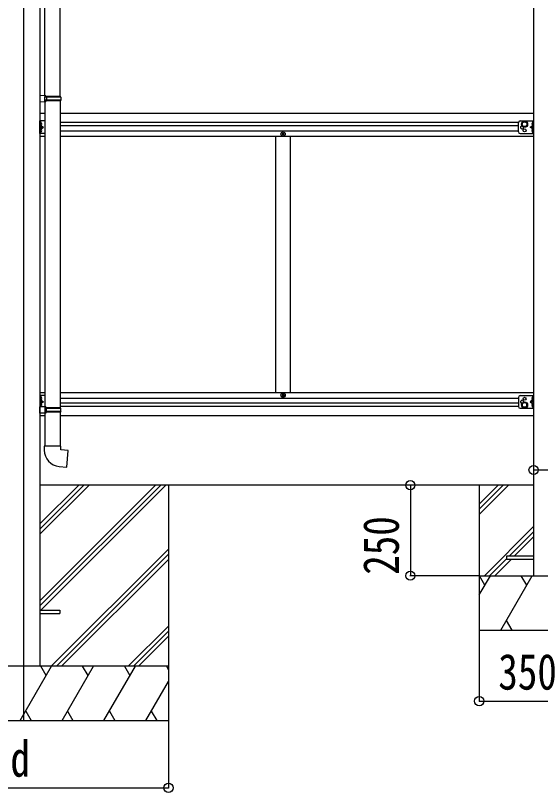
# Model space of a CAD drawing. Units: millimetres, scale not verified. Extents: x -12615 to 12615, y -8910 to 8910.
# Drawn here: x -3775 to -2327, y -5439 to -3294 of the extents above; entities that cross this region are included whole.
import ezdxf
from ezdxf.enums import TextEntityAlignment as Align

# ---------------------------------------------------------------- set-up
doc = ezdxf.new("R2010")
doc.units = ezdxf.units.MM
doc.header["$LTSCALE"] = 40
for name, color, linetype in [('0-3_YKK_12', 2, 'Continuous'), ('0-4_YKK_13', 4, 'Continuous'), ('0-5_YKK_A1', 4, 'Continuous'), ('0-6_YKK_D', 6, 'Continuous')]:
    doc.layers.add(name, color=color, linetype=linetype)
doc.styles.add('ＭＳ ゴシック', font='')
doc.styles.get('ＭＳ ゴシック').set_extended_font_data('MS Gothic')

msp = doc.modelspace()

# ---------------------------------------------------------------- linework, layer by layer
at = {"layer": '0-3_YKK_12'}
msp.add_lwpolyline([(-3752.79, -2066.08), (-3752.79, -4990.49), (-3752.79, -5240.49)], dxfattribs=at)
at = {"layer": '0-4_YKK_13'}
for p, q in [((-3693.59, -3515.11), (-3693.59, -2672.97)), ((-3651.59, -3517.67), (-3651.59, -2670.41)), ((-3691.59, -3515.17), (-3707.59, -3514.7)), ((-3707.59, -3514.7), (-3707.59, -3532.64)), ((-3691.59, -3517.17), (-3693.59, -3517.17)), ((-3650.59, -3517.67), (-3693.59, -3517.67)), ((-3691.59, -3517.17), (-3691.59, -3515.17)), ((-3689.11, -3519.67), (-3688.68, -3517.67)), ((-3649.59, -3519.67), (-3650.59, -3517.67)), ((-3691.59, -3532.17), (-3707.59, -3532.64)), ((-3649.59, -3519.67), (-3693.59, -3519.67)), ((-3649.59, -3527.67), (-3693.59, -3527.67)), ((-3650.59, -3529.67), (-3693.59, -3529.67)), ((-3693.59, -3532.23), (-3693.59, -4374.36)), ((-3691.59, -3532.17), (-3691.59, -3530.17)), ((-3651.59, -3529.67), (-3651.59, -4376.92)), ((-3649.59, -3527.67), (-3650.59, -3529.67)), ((-3649.59, -3519.67), (-3649.59, -3527.67)), ((-3707.59, -3619.99), (-3707.59, -3584.99)), ((-3693.59, -3584.99), (-3707.59, -3584.99)), ((-3705.06, -3592.34), (-3705.67, -3593.49)), ((-3705.06, -3594.63), (-3705.67, -3593.49)), ((-3705.09, -3619.99), (-3705.09, -3584.99)), ((-3705.09, -3588.79), (-3704.8, -3588.79)), ((-3705.09, -3588.79), (-3705.09, -3598.19)), ((-3704.8, -3598.19), (-3705.09, -3598.19)), ((-3705.09, -3602.49), (-3698.09, -3602.49)), ((-3702.98, -3591.34), (-3705, -3592.34)), ((-3702.98, -3595.64), (-3705, -3594.63)), ((-3704.8, -3588.79), (-3704.8, -3598.19)), ((-2387.79, -3614.99), (-2387.79, -3589.99)), ((-2382.79, -3584.99), (-2345.79, -3584.99)), ((-2348.29, -3602.49), (-2355.29, -3602.49)), ((-2350.4, -3591.34), (-2348.38, -3592.34)), ((-2350.4, -3595.64), (-2348.38, -3594.63)), ((-2348.29, -3588.79), (-2348.58, -3588.79)), ((-2348.58, -3588.79), (-2348.58, -3598.19)), ((-2348.58, -3598.19), (-2348.29, -3598.19)), ((-2348.31, -3592.34), (-2347.7, -3593.49)), ((-2348.31, -3594.63), (-2347.7, -3593.49)), ((-2348.29, -3619.99), (-2348.29, -3584.99)), ((-2348.29, -3588.79), (-2348.29, -3598.19)), ((-2345.79, -3619.99), (-2345.79, -3584.99)), ((-3693.59, -3619.99), (-3707.59, -3619.99)), ((-3705.06, -3610.34), (-3705.67, -3611.49)), ((-3705.06, -3612.63), (-3705.67, -3611.49)), ((-3704.8, -3606.79), (-3705.09, -3606.79)), ((-3705.09, -3616.19), (-3705.09, -3606.79)), ((-3705.09, -3616.19), (-3704.8, -3616.19)), ((-3702.98, -3609.34), (-3705, -3610.34)), ((-3702.98, -3613.64), (-3705, -3612.63)), ((-3704.8, -3616.19), (-3704.8, -3606.79)), ((-3038.29, -3621.49), (-3039.29, -3621.49)), ((-2382.79, -3619.99), (-2345.79, -3619.99)), ((-2350.4, -3609.34), (-2348.38, -3610.34)), ((-2350.4, -3613.64), (-2348.38, -3612.63)), ((-2348.58, -3606.79), (-2348.29, -3606.79)), ((-2348.58, -3616.19), (-2348.58, -3606.79)), ((-2348.29, -3616.19), (-2348.58, -3616.19)), ((-2348.31, -3610.34), (-2347.7, -3611.49)), ((-2348.31, -3612.63), (-2347.7, -3611.49)), ((-2348.29, -3616.19), (-2348.29, -3606.79)), ((-3707.59, -4342.99), (-3707.59, -4377.99)), ((-3693.59, -4342.99), (-3707.59, -4342.99)), ((-3705.06, -4350.34), (-3705.67, -4351.49)), ((-3705.06, -4352.63), (-3705.67, -4351.49)), ((-3705.09, -4342.99), (-3705.09, -4374.02)), ((-3705.09, -4346.79), (-3704.8, -4346.79)), ((-3705.09, -4346.79), (-3705.09, -4356.19)), ((-3702.98, -4349.34), (-3705, -4350.34)), ((-3702.98, -4353.64), (-3705, -4352.63)), ((-3704.8, -4346.79), (-3704.8, -4356.19)), ((-3038.29, -4341.49), (-3039.29, -4341.49)), ((-2387.79, -4347.99), (-2387.79, -4372.99)), ((-2382.79, -4342.99), (-2345.79, -4342.99)), ((-2350.4, -4349.34), (-2348.38, -4350.34)), ((-2350.4, -4353.64), (-2348.38, -4352.63)), ((-2348.29, -4346.79), (-2348.58, -4346.79)), ((-2348.58, -4346.79), (-2348.58, -4356.19)), ((-2348.31, -4350.34), (-2347.7, -4351.49)), ((-2348.31, -4352.63), (-2347.7, -4351.49)), ((-2348.29, -4342.99), (-2348.29, -4377.99)), ((-2348.29, -4346.79), (-2348.29, -4356.19)), ((-2345.79, -4342.99), (-2345.79, -4377.99)), ((-3691.59, -4374.42), (-3707.59, -4373.95)), ((-3707.59, -4391.89), (-3707.59, -4373.95)), ((-3705.06, -4368.34), (-3705.67, -4369.49)), ((-3705.06, -4370.63), (-3705.67, -4369.49)), ((-3704.8, -4356.19), (-3705.09, -4356.19)), ((-3705.09, -4360.49), (-3698.09, -4360.49)), ((-3704.8, -4364.79), (-3705.09, -4364.79)), ((-3705.09, -4374.19), (-3705.09, -4364.79)), ((-3705.09, -4374.19), (-3704.8, -4374.19)), ((-3702.98, -4367.34), (-3705, -4368.34)), ((-3702.98, -4371.64), (-3705, -4370.63)), ((-3704.8, -4374.19), (-3704.8, -4364.79)), ((-3691.59, -4374.42), (-3691.59, -4376.42)), ((-2348.29, -4360.49), (-2355.29, -4360.49)), ((-2350.4, -4367.34), (-2348.38, -4368.34)), ((-2350.4, -4371.64), (-2348.38, -4370.63)), ((-2348.58, -4356.19), (-2348.29, -4356.19)), ((-2348.58, -4364.79), (-2348.29, -4364.79)), ((-2348.58, -4374.19), (-2348.58, -4364.79)), ((-2348.29, -4374.19), (-2348.58, -4374.19)), ((-2348.31, -4368.34), (-2347.7, -4369.49)), ((-2348.31, -4370.63), (-2347.7, -4369.49)), ((-2348.29, -4374.19), (-2348.29, -4364.79)), ((-3691.59, -4391.42), (-3707.59, -4391.89)), ((-3650.59, -4376.92), (-3693.59, -4376.92)), ((-3649.59, -4378.92), (-3693.59, -4378.92)), ((-3649.59, -4386.92), (-3693.59, -4386.92)), ((-3650.59, -4388.92), (-3693.59, -4388.92)), ((-3691.59, -4389.42), (-3693.59, -4389.42)), ((-3693.59, -4391.48), (-3693.59, -4482.92)), ((-3691.59, -4389.42), (-3691.59, -4391.42)), ((-3689.11, -4386.92), (-3688.68, -4388.92)), ((-3651.59, -4388.92), (-3651.59, -4482.92)), ((-3649.59, -4378.92), (-3650.59, -4376.92)), ((-3649.59, -4386.92), (-3650.59, -4388.92)), ((-3649.59, -4386.92), (-3649.59, -4378.92)), ((-2382.79, -4377.99), (-2345.79, -4377.99)), ((-3649.59, -4482.92), (-3695.59, -4482.92)), ((-3695.59, -4482.92), (-3695.59, -4493.83)), ((-3649.59, -4492.92), (-3649.59, -4482.92)), ((-2345.79, -4786.49), (-2420.79, -4786.49)), ((-3707.59, -4935.99), (-3652.79, -4935.99)), ((-3707.59, -4944.99), (-3652.79, -4944.99)), ((-3652.79, -4935.99), (-3652.79, -4944.99))]:
    msp.add_line(p, q, dxfattribs=at)
for points in [[(-3691.59, -3530.17), (-3693.59, -3530.17), (-3693.59, -3517.17)], [(-3689.11, -3519.67), (-3689.11, -3527.67), (-3688.68, -3529.67)], [(-3704.49, -3607.06), (-3698.09, -3602.49), (-3704.49, -3597.91)], [(-2348.89, -3607.06), (-2355.29, -3602.49), (-2348.89, -3597.91)], [(-3039.29, -3621.49), (-3039.29, -3620.49), (-3038.29, -3620.49)], [(-3037.29, -3619.49), (-3037.29, -3618.49), (-3036.29, -3618.49), (-3036.29, -3619.49)], [(-3036.29, -3622.49), (-3036.29, -3623.49), (-3037.29, -3623.49), (-3037.29, -3622.49)], [(-3035.29, -3620.49), (-3034.29, -3620.49), (-3034.29, -3621.49), (-3035.29, -3621.49)], [(-3039.29, -4341.49), (-3039.29, -4342.49), (-3038.29, -4342.49)], [(-3036.29, -4340.49), (-3036.29, -4339.49), (-3037.29, -4339.49), (-3037.29, -4340.49)], [(-3037.29, -4343.49), (-3037.29, -4344.49), (-3036.29, -4344.49), (-3036.29, -4343.49)], [(-3035.29, -4342.49), (-3034.29, -4342.49), (-3034.29, -4341.49), (-3035.29, -4341.49)], [(-3704.49, -4355.91), (-3698.09, -4360.49), (-3704.49, -4365.06)], [(-2348.89, -4355.91), (-2355.29, -4360.49), (-2348.89, -4365.06)], [(-3691.59, -4376.42), (-3693.59, -4376.42), (-3693.59, -4389.42)], [(-3689.11, -4386.92), (-3689.11, -4378.92), (-3688.68, -4376.92)], [(-3654.51, -4538.66), (-3633.67, -4540.49), (-3629.66, -4494.66), (-3649.59, -4492.92)], [(-2420.79, -4786.49), (-2420.79, -4794.49), (-2345.79, -4794.49)]]:
    msp.add_lwpolyline(points, dxfattribs=at)
for points in [[(-2370.79, -3586.48), (-2364.29, -3590.23), (-2364.29, -3597.74), (-2370.79, -3601.49), (-2377.29, -3597.74), (-2377.29, -3590.23)], [(-2370.79, -4376.49), (-2364.29, -4372.74), (-2364.29, -4365.23), (-2370.79, -4361.48), (-2377.29, -4365.23), (-2377.29, -4372.74)]]:
    msp.add_lwpolyline(points, close=True, dxfattribs=at)
for centre, radius in [((-2370.79, -3593.99), 8.5), ((-2370.79, -3593.99), 7.5), ((-2370.79, -3593.99), 6.5), ((-3036.79, -3620.99), 5.9), ((-2370.79, -3610.99), 4.25), ((-3036.79, -4341.99), 5.9), ((-2370.79, -4351.99), 4.25), ((-2370.79, -4368.99), 8.5), ((-2370.79, -4368.99), 7.5), ((-2370.79, -4368.99), 6.5)]:
    msp.add_circle(centre, radius, dxfattribs=at)
for centre, radius, start, end in [((-3708.69, -3593.49), 6.1, 309.60193, 50.39807), ((-2382.79, -3589.99), 5, 90, 180), ((-2377.79, -3602.49), 4.25, 94.76077, 6.29431), ((-2344.69, -3593.49), 6.1, 129.60193, 230.39807), ((-3708.69, -3611.49), 6.1, 309.60193, 50.39807), ((-3038.29, -3619.49), 1, 270, 0), ((-3038.29, -3622.49), 1, 0, 90), ((-3035.29, -3619.49), 1, 180, 270), ((-3035.29, -3622.49), 1, 90, 180), ((-2382.79, -3614.99), 5, 180, 270), ((-2344.69, -3611.49), 6.1, 129.60193, 230.39807), ((-3708.69, -4351.49), 6.1, 309.60193, 50.39807), ((-3038.29, -4340.49), 1, 270, 0), ((-3038.29, -4343.49), 1, 0, 90), ((-3035.29, -4340.49), 1, 180, 270), ((-3035.29, -4343.49), 1, 90, 180), ((-2382.79, -4347.99), 5, 90, 180), ((-2344.69, -4351.49), 6.1, 129.60193, 230.39807), ((-3708.69, -4369.49), 6.1, 309.60193, 50.39807), ((-2382.79, -4372.99), 5, 180, 270), ((-2377.79, -4360.49), 4.25, 353.70569, 265.23923), ((-2344.69, -4369.49), 6.1, 129.60193, 230.39807), ((-3650.59, -4493.83), 45, 180, 265)]:
    msp.add_arc(centre, radius, start, end, dxfattribs=at)
at = {"layer": '0-5_YKK_A1'}
for p, q in [((-3707.59, -2461.49), (-3707.59, -5090.49)), ((-2345.79, -2477.49), (-2345.79, -4840.49)), ((-3707.59, -3563.49), (-3693.59, -3563.49)), ((-3651.59, -3563.49), (-2345.79, -3563.49)), ((-2387.76, -3589.49), (-3651.59, -3589.49)), ((-2387.79, -3598.49), (-3651.59, -3598.49)), ((-3651.59, -3611.99), (-2387.79, -3611.99)), ((-3693.59, -3627.49), (-3707.59, -3627.49)), ((-2345.79, -3627.49), (-3651.59, -3627.49)), ((-3056.79, -4335.49), (-3056.79, -3627.49)), ((-3016.79, -4335.49), (-3016.79, -3627.49)), ((-3693.59, -4335.49), (-3707.59, -4335.49)), ((-2345.79, -4335.49), (-3651.59, -4335.49)), ((-2387.79, -4350.99), (-3651.59, -4350.99)), ((-2387.79, -4364.49), (-3651.59, -4364.49)), ((-2387.76, -4373.49), (-3651.59, -4373.49)), ((-3693.59, -4399.49), (-3707.59, -4399.49)), ((-2345.79, -4399.49), (-3651.59, -4399.49)), ((-3707.59, -4938.05), (-3360.03, -4590.49)), ((-3707.59, -4909.76), (-3388.31, -4590.49)), ((-3707.59, -4923.9), (-3374.17, -4590.49)), ((-3707.59, -4725.92), (-3572.16, -4590.49)), ((-3707.59, -4697.63), (-3600.44, -4590.49)), ((-3707.59, -4711.77), (-3586.3, -4590.49)), ((-2345.79, -4590.49), (-3707.59, -4590.49)), ((-3352.99, -4590.49), (-3352.99, -5240.49)), ((-2495.79, -4590.49), (-2495.79, -4990.49)), ((-2495.79, -4642.83), (-2443.44, -4590.49)), ((-2495.79, -4656.98), (-2429.3, -4590.49)), ((-2495.79, -4671.12), (-2415.16, -4590.49)), ((-2481.31, -4840.49), (-2345.79, -4704.97)), ((-2413.17, -4786.49), (-2345.79, -4719.11)), ((-2399.03, -4786.49), (-2345.79, -4733.25)), ((-3676.18, -5090.49), (-3352.99, -4767.3)), ((-3662.04, -5090.49), (-3352.99, -4781.44)), ((-3647.89, -5090.49), (-3352.99, -4795.58)), ((-2467.17, -4840.49), (-2420.79, -4794.11)), ((-2453.03, -4840.49), (-2407.03, -4794.49)), ((-2495.79, -4840.49), (-2145.79, -4840.49)), ((-2495.79, -4893.6), (-2465.12, -4840.49)), ((-2480.12, -4866.47), (-2495.13, -4840.49)), ((-2436.25, -4990.49), (-2349.65, -4840.49)), ((-2364.65, -4866.47), (-2379.66, -4840.49)), ((-2421.26, -4964.51), (-2406.26, -4990.49)), ((-3464.05, -5090.49), (-3352.99, -4979.43)), ((-3449.9, -5090.49), (-3352.99, -4993.57)), ((-2495.79, -4990.49), (-2145.79, -4990.49)), ((-3435.76, -5090.49), (-3352.99, -5007.71)), ((-3352.99, -5090.49), (-4152.99, -5090.49)), ((-3761.83, -5240.49), (-3675.23, -5090.49)), ((-3690.23, -5116.47), (-3705.23, -5090.48)), ((-3646.36, -5240.49), (-3559.76, -5090.49)), ((-3574.76, -5116.47), (-3589.76, -5090.49)), ((-3530.89, -5240.49), (-3444.29, -5090.49)), ((-3474.29, -5090.49), (-3459.29, -5116.47)), ((-3358.82, -5090.49), (-3352.99, -5100.59)), ((-3415.42, -5240.49), (-3352.99, -5132.35)), ((-3746.83, -5214.51), (-3731.83, -5240.49)), ((-3631.36, -5214.51), (-3616.36, -5240.49)), ((-3515.89, -5214.51), (-3500.89, -5240.49)), ((-3400.42, -5214.51), (-3385.42, -5240.49)), ((-4152.99, -5240.49), (-3352.99, -5240.49))]:
    msp.add_line(p, q, dxfattribs=at)
at = {"layer": '0-6_YKK_D'}
for p, q in [((-2496.79, -4590.49), (-2686.76, -4590.49)), ((-2685.76, -4590.49), (-2685.76, -4840.49)), ((-2496.79, -4840.49), (-2686.76, -4840.49)), ((-2495.79, -4991.49), (-2495.79, -5187.76)), ((-2495.79, -5186.76), (-2145.79, -5186.76)), ((-3352.99, -5226.27), (-3352.99, -5427.2)), ((-4152.99, -5426.2), (-3352.99, -5426.2))]:
    msp.add_line(p, q, dxfattribs=at)
msp.add_lwpolyline([(-2345.79, -4548.56), (-2295.79, -4548.56), (-2082.39, -4548.56)], dxfattribs=at)
for centre in [(-2345.79, -4548.56), (-2685.76, -4590.49), (-2685.76, -4840.49), (-2495.79, -5186.76), (-3352.99, -5426.2)]:
    msp.add_circle(centre, 12.75, dxfattribs=at)

# ---------------------------------------------------------------- texts
at = {"layer": '0-6_YKK_D', "style": 'ＭＳ ゴシック', "width": 0.8}
msp.add_text('250', height=98.97, rotation=90, dxfattribs=at).set_placement((-2687.76, -4837.89), align=Align.BOTTOM_LEFT)
for s, p in [('350', (-2443.19, -5184.76)), ('d', (-3788.99, -5424.9))]:
    msp.add_text(s, height=98.97, dxfattribs=at).set_placement(p, align=Align.BOTTOM_LEFT)

doc.saveas('drawing.dxf')
